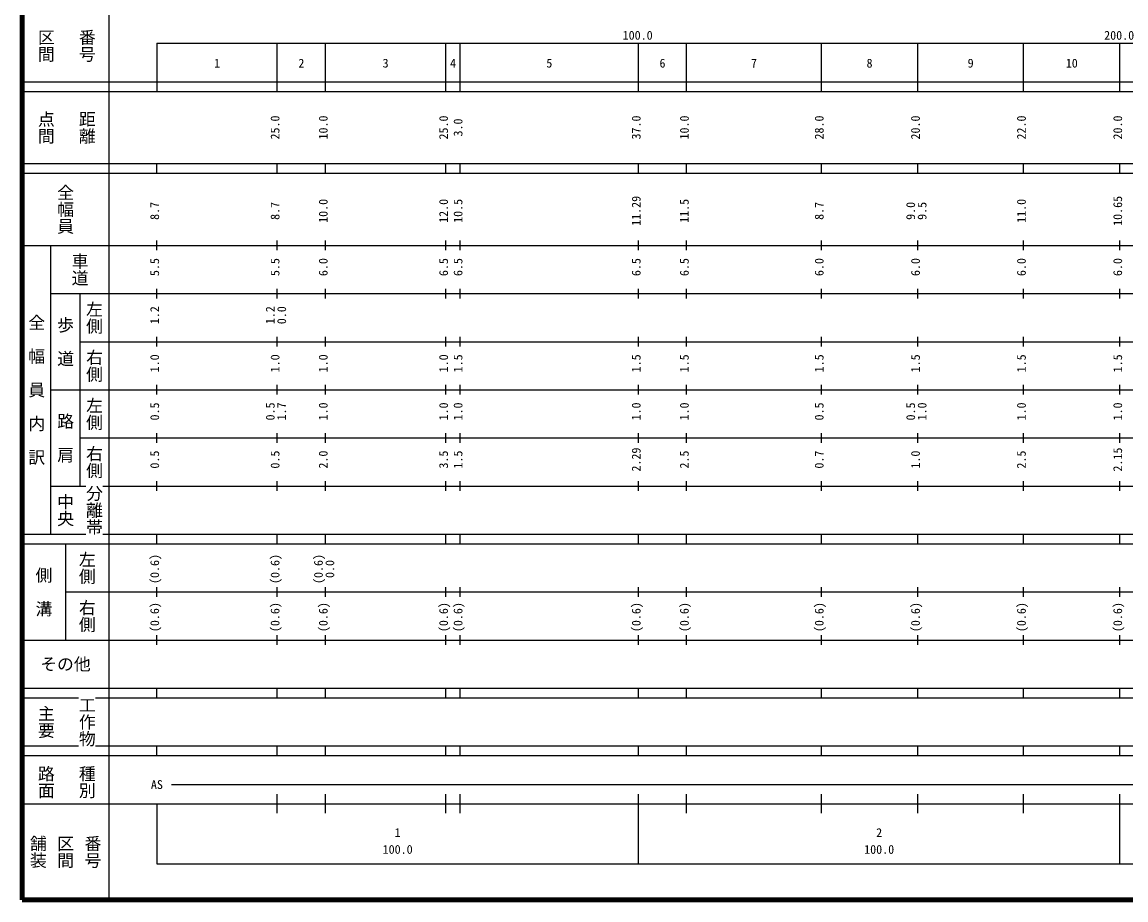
# Model space of a CAD drawing. Units: millimetres on the paper, enlarged 1000 times. Extents: x 40000 to 680000, y 20000 to 380000.
# Drawn here: x 40000 to 269246, y 20000 to 202409 of the extents above; entities that cross this region are included whole.
import ezdxf
from ezdxf.enums import TextEntityAlignment as Align

# ---------------------------------------------------------------- set-up
doc = ezdxf.new("R2010")
doc.units = ezdxf.units.MM
doc.header["$LTSCALE"] = 1000
doc.layers.add('M-TTL', color=2, linetype='Continuous', lineweight=140)
doc.layers.add('M-TTL-BAND', color=7, linetype='Continuous', lineweight=25)
doc.styles.add('@ＭＳ ゴシック', font='')
doc.styles.add('ＭＳ ゴシック', font='')
doc.styles.get('@ＭＳ ゴシック').set_extended_font_data('@MS Gothic')
doc.styles.get('ＭＳ ゴシック').set_extended_font_data('MS Gothic')

msp = doc.modelspace()

# ---------------------------------------------------------------- linework, layer by layer
at = {"layer": 'M-TTL'}
for p, q in [((40000, 380000), (40000, 20000)), ((40000, 20000), (680000, 20000))]:
    msp.add_line(p, q, dxfattribs=at)
at = {"layer": 'M-TTL-BAND'}
for p, q in [((58000, 370000), (58000, 20000)), ((68000, 198000), (579000, 198000)), ((68000, 198000), (68000, 188000)), ((93000, 188000), (93000, 198000)), ((103000, 188000), (103000, 198000)), ((128000, 188000), (128000, 198000)), ((131000, 188000), (131000, 198000)), ((168000, 188000), (168000, 198000)), ((178000, 188000), (178000, 198000)), ((206000, 188000), (206000, 198000)), ((226000, 188000), (226000, 198000)), ((248000, 188000), (248000, 198000)), ((268000, 188000), (268000, 198000)), ((40000, 190000), (579000, 190000)), ((40000, 188000), (579000, 188000)), ((40000, 173000), (579000, 173000)), ((68000, 171000), (68000, 173000)), ((93000, 171000), (93000, 173000)), ((103000, 171000), (103000, 173000)), ((128000, 171000), (128000, 173000)), ((131000, 171000), (131000, 173000)), ((168000, 171000), (168000, 173000)), ((178000, 171000), (178000, 173000)), ((206000, 171000), (206000, 173000)), ((226000, 171000), (226000, 173000)), ((248000, 171000), (248000, 173000)), ((268000, 171000), (268000, 173000)), ((40000, 171000), (579000, 171000)), ((40000, 156000), (579000, 156000)), ((46000, 96000), (46000, 156000)), ((68000, 155000), (68000, 157000)), ((93000, 155000), (93000, 157000)), ((103000, 155000), (103000, 157000)), ((128000, 155000), (128000, 157000)), ((131000, 155000), (131000, 157000)), ((168000, 155000), (168000, 157000)), ((178000, 155000), (178000, 157000)), ((206000, 155000), (206000, 157000)), ((226000, 155000), (226000, 157000)), ((248000, 155000), (248000, 157000)), ((268000, 155000), (268000, 157000)), ((68000, 145000), (68000, 147000)), ((93000, 145000), (93000, 147000)), ((103000, 145000), (103000, 147000)), ((128000, 145000), (128000, 147000)), ((131000, 145000), (131000, 147000)), ((168000, 145000), (168000, 147000)), ((178000, 145000), (178000, 147000)), ((206000, 145000), (206000, 147000)), ((226000, 145000), (226000, 147000)), ((248000, 145000), (248000, 147000)), ((268000, 145000), (268000, 147000)), ((46000, 146000), (579000, 146000)), ((52000, 146000), (52000, 106000)), ((52000, 136000), (579000, 136000)), ((68000, 135000), (68000, 137000)), ((93000, 135000), (93000, 137000)), ((103000, 135000), (103000, 137000)), ((128000, 135000), (128000, 137000)), ((131000, 135000), (131000, 137000)), ((168000, 135000), (168000, 137000)), ((178000, 135000), (178000, 137000)), ((206000, 135000), (206000, 137000)), ((226000, 135000), (226000, 137000)), ((248000, 135000), (248000, 137000)), ((268000, 135000), (268000, 137000)), ((68000, 125000), (68000, 127000)), ((93000, 125000), (93000, 127000)), ((103000, 125000), (103000, 127000)), ((128000, 125000), (128000, 127000)), ((131000, 125000), (131000, 127000)), ((168000, 125000), (168000, 127000)), ((178000, 125000), (178000, 127000)), ((206000, 125000), (206000, 127000)), ((226000, 125000), (226000, 127000)), ((248000, 125000), (248000, 127000)), ((268000, 125000), (268000, 127000)), ((46000, 126000), (579000, 126000)), ((68000, 115000), (68000, 117000)), ((93000, 115000), (93000, 117000)), ((103000, 115000), (103000, 117000)), ((128000, 115000), (128000, 117000)), ((131000, 115000), (131000, 117000)), ((168000, 115000), (168000, 117000)), ((178000, 115000), (178000, 117000)), ((206000, 115000), (206000, 117000)), ((226000, 115000), (226000, 117000)), ((248000, 115000), (248000, 117000)), ((268000, 115000), (268000, 117000)), ((52000, 116000), (579000, 116000)), ((46000, 106000), (53250, 106000)), ((56750, 106000), (579000, 106000)), ((68000, 105000), (68000, 107000)), ((93000, 105000), (93000, 107000)), ((103000, 105000), (103000, 107000)), ((128000, 105000), (128000, 107000)), ((131000, 105000), (131000, 107000)), ((168000, 105000), (168000, 107000)), ((178000, 105000), (178000, 107000)), ((206000, 105000), (206000, 107000)), ((226000, 105000), (226000, 107000)), ((248000, 105000), (248000, 107000)), ((268000, 105000), (268000, 107000)), ((40000, 96000), (53250, 96000)), ((40000, 94000), (579000, 94000)), ((49000, 94000), (49000, 74000)), ((56750, 96000), (579000, 96000)), ((68000, 94000), (68000, 96000)), ((93000, 94000), (93000, 96000)), ((103000, 94000), (103000, 96000)), ((128000, 94000), (128000, 96000)), ((131000, 94000), (131000, 96000)), ((168000, 94000), (168000, 96000)), ((178000, 94000), (178000, 96000)), ((206000, 94000), (206000, 96000)), ((226000, 94000), (226000, 96000)), ((248000, 94000), (248000, 96000)), ((268000, 94000), (268000, 96000)), ((68000, 83000), (68000, 85000)), ((93000, 83000), (93000, 85000)), ((103000, 83000), (103000, 85000)), ((128000, 83000), (128000, 85000)), ((131000, 83000), (131000, 85000)), ((168000, 83000), (168000, 85000)), ((178000, 83000), (178000, 85000)), ((206000, 83000), (206000, 85000)), ((226000, 83000), (226000, 85000)), ((248000, 83000), (248000, 85000)), ((268000, 83000), (268000, 85000)), ((49000, 84000), (579000, 84000)), ((40000, 74000), (579000, 74000)), ((68000, 73000), (68000, 75000)), ((93000, 73000), (93000, 75000)), ((103000, 73000), (103000, 75000)), ((128000, 73000), (128000, 75000)), ((131000, 73000), (131000, 75000)), ((168000, 73000), (168000, 75000)), ((178000, 73000), (178000, 75000)), ((206000, 73000), (206000, 75000)), ((226000, 73000), (226000, 75000)), ((248000, 73000), (248000, 75000)), ((268000, 73000), (268000, 75000)), ((40000, 64000), (579000, 64000)), ((40000, 62000), (51750, 62000)), ((55250, 62000), (579000, 62000)), ((68000, 62000), (68000, 64000)), ((93000, 62000), (93000, 64000)), ((103000, 62000), (103000, 64000)), ((128000, 62000), (128000, 64000)), ((131000, 62000), (131000, 64000)), ((168000, 62000), (168000, 64000)), ((178000, 62000), (178000, 64000)), ((206000, 62000), (206000, 64000)), ((226000, 62000), (226000, 64000)), ((248000, 62000), (248000, 64000)), ((268000, 62000), (268000, 64000)), ((40000, 52000), (51750, 52000)), ((55250, 52000), (579000, 52000)), ((68000, 50000), (68000, 52000)), ((93000, 50000), (93000, 52000)), ((103000, 50000), (103000, 52000)), ((128000, 50000), (128000, 52000)), ((131000, 50000), (131000, 52000)), ((168000, 50000), (168000, 52000)), ((178000, 50000), (178000, 52000)), ((206000, 50000), (206000, 52000)), ((226000, 50000), (226000, 52000)), ((248000, 50000), (248000, 52000)), ((268000, 50000), (268000, 52000)), ((40000, 50000), (579000, 50000)), ((71000, 44000), (565000, 44000)), ((93000, 38000), (93000, 42000)), ((103000, 38000), (103000, 42000)), ((128000, 38000), (128000, 42000)), ((131000, 38000), (131000, 42000)), ((168000, 27500), (168000, 42000)), ((178000, 38000), (178000, 42000)), ((206000, 38000), (206000, 42000)), ((226000, 38000), (226000, 42000)), ((248000, 38000), (248000, 42000)), ((268000, 27500), (268000, 42000)), ((40000, 40000), (579000, 40000)), ((68000, 40000), (68000, 27500)), ((68000, 27500), (579000, 27500))]:
    msp.add_line(p, q, dxfattribs=at)

# ---------------------------------------------------------------- texts
at = {"layer": 'M-TTL-BAND', "style": '@ＭＳ ゴシック'}
for s, p in [('区間', (45000, 197500)), ('番号', (53500, 197500)), ('点間', (45000, 180500)), ('距離', (53500, 180500)), ('全幅員', (49000, 163500)), ('車道', (52000, 151000)), ('左側', (55000, 141000)), ('全\u3000幅\u3000員\u3000内\u3000訳', (43000, 126000)), ('歩\u3000道', (49000, 136000)), ('右側', (55000, 131000)), ('左側', (55000, 121000)), ('路\u3000肩', (49000, 116000)), ('右側', (55000, 111000)), ('分離帯', (55000, 101000)), ('中央', (49000, 101000)), ('左側', (53500, 89000)), ('側\u3000溝', (44500, 84000)), ('右側', (53500, 79000)), ('主要', (45000, 57000)), ('工作物', (53500, 57000)), ('路面', (45000, 44500)), ('種別', (53500, 44500)), ('舗装', (43333, 30000)), ('区間', (49000, 30000)), ('番号', (54667, 30000))]:
    msp.add_text(s, height=2566, rotation=270, dxfattribs=at).set_placement(p, align=Align.MIDDLE_CENTER)
at = {"layer": 'M-TTL-BAND', "style": 'ＭＳ ゴシック'}
for s, p in [('100.0', (167844, 198195)), ('200.0', (267844, 198195)), ('1', (80500, 192405)), ('2', (98000, 192405)), ('3', (115500, 192405)), ('4', (129500, 192405)), ('5', (149500, 192405)), ('6', (173000, 192405)), ('7', (192000, 192405)), ('8', (216000, 192405)), ('9', (237000, 192405)), ('10', (258000, 192405)), ('AS', (68000, 42500)), ('1', (118000, 32523)), ('2', (218000, 32523)), ('100.0', (118000, 29033)), ('100.0', (218000, 29033))]:
    msp.add_text(s, height=1833, dxfattribs=at).set_placement(p, align=Align.BOTTOM_CENTER)
for s, p in [('25.0', (94000, 180500)), ('10.0', (104000, 180500)), ('25.0', (129000, 180500)), ('3.0', (132000, 180500)), ('37.0', (169000, 180500)), ('10.0', (179000, 180500)), ('28.0', (207000, 180500)), ('20.0', (227000, 180500)), ('22.0', (249000, 180500)), ('20.0', (269000, 180500)), ('10.0', (104000, 163174)), ('12.0', (129000, 163174)), ('10.5', (132000, 163174)), ('11.29', (169000, 163174)), ('11.5', (179000, 163174)), ('11.0', (249000, 163174)), ('10.65', (269000, 163174)), ('8.7', (69000, 163174)), ('8.7', (94000, 163174)), ('8.7', (207000, 163174)), ('9.0', (226000, 163174)), ('9.5', (228370, 163174)), ('5.5', (69000, 151500)), ('5.5', (94000, 151500)), ('6.0', (104000, 151500)), ('6.5', (129000, 151500)), ('6.5', (132000, 151500)), ('6.5', (169000, 151500)), ('6.5', (179000, 151500)), ('6.0', (207000, 151500)), ('6.0', (227000, 151500)), ('6.0', (249000, 151500)), ('6.0', (269000, 151500)), ('1.2', (69000, 141500)), ('1.2', (93000, 141500)), ('0.0', (95370, 141500)), ('1.0', (69000, 131500)), ('1.0', (94000, 131500)), ('1.0', (104000, 131500)), ('1.0', (129000, 131500)), ('1.5', (132000, 131500)), ('1.5', (169000, 131500)), ('1.5', (179000, 131500)), ('1.5', (207000, 131500)), ('1.5', (227000, 131500)), ('1.5', (249000, 131500)), ('1.5', (269000, 131500)), ('0.5', (69000, 121500)), ('0.5', (93000, 121500)), ('1.7', (95370, 121500)), ('1.0', (104000, 121500)), ('1.0', (129000, 121500)), ('1.0', (132000, 121500)), ('1.0', (169000, 121500)), ('1.0', (179000, 121500)), ('0.5', (207000, 121500)), ('0.5', (226000, 121500)), ('1.0', (228370, 121500)), ('1.0', (249000, 121500)), ('1.0', (269000, 121500)), ('0.5', (69000, 111500)), ('0.5', (94000, 111500)), ('2.0', (104000, 111500)), ('3.5', (129000, 111500)), ('1.5', (132000, 111500)), ('2.29', (169000, 111500)), ('2.5', (179000, 111500)), ('0.7', (207000, 111500)), ('1.0', (227000, 111500)), ('2.5', (249000, 111500)), ('2.15', (269000, 111500)), ('(0.6)', (69000, 88764)), ('(0.6)', (94000, 88764)), ('(0.6)', (103000, 88764)), ('0.0', (105370, 88764)), ('(0.6)', (69000, 78764)), ('(0.6)', (94000, 78764)), ('(0.6)', (104000, 78764)), ('(0.6)', (129000, 78764)), ('(0.6)', (132000, 78764)), ('(0.6)', (169000, 78764)), ('(0.6)', (179000, 78764)), ('(0.6)', (207000, 78764)), ('(0.6)', (227000, 78764)), ('(0.6)', (249000, 78764)), ('(0.6)', (269000, 78764))]:
    msp.add_text(s, height=1833, rotation=90, dxfattribs=at).set_placement(p, align=Align.BOTTOM_CENTER)
msp.add_text('その他', height=2566, dxfattribs=at).set_placement((49000, 69000), align=Align.MIDDLE_CENTER)

doc.saveas('drawing.dxf')
